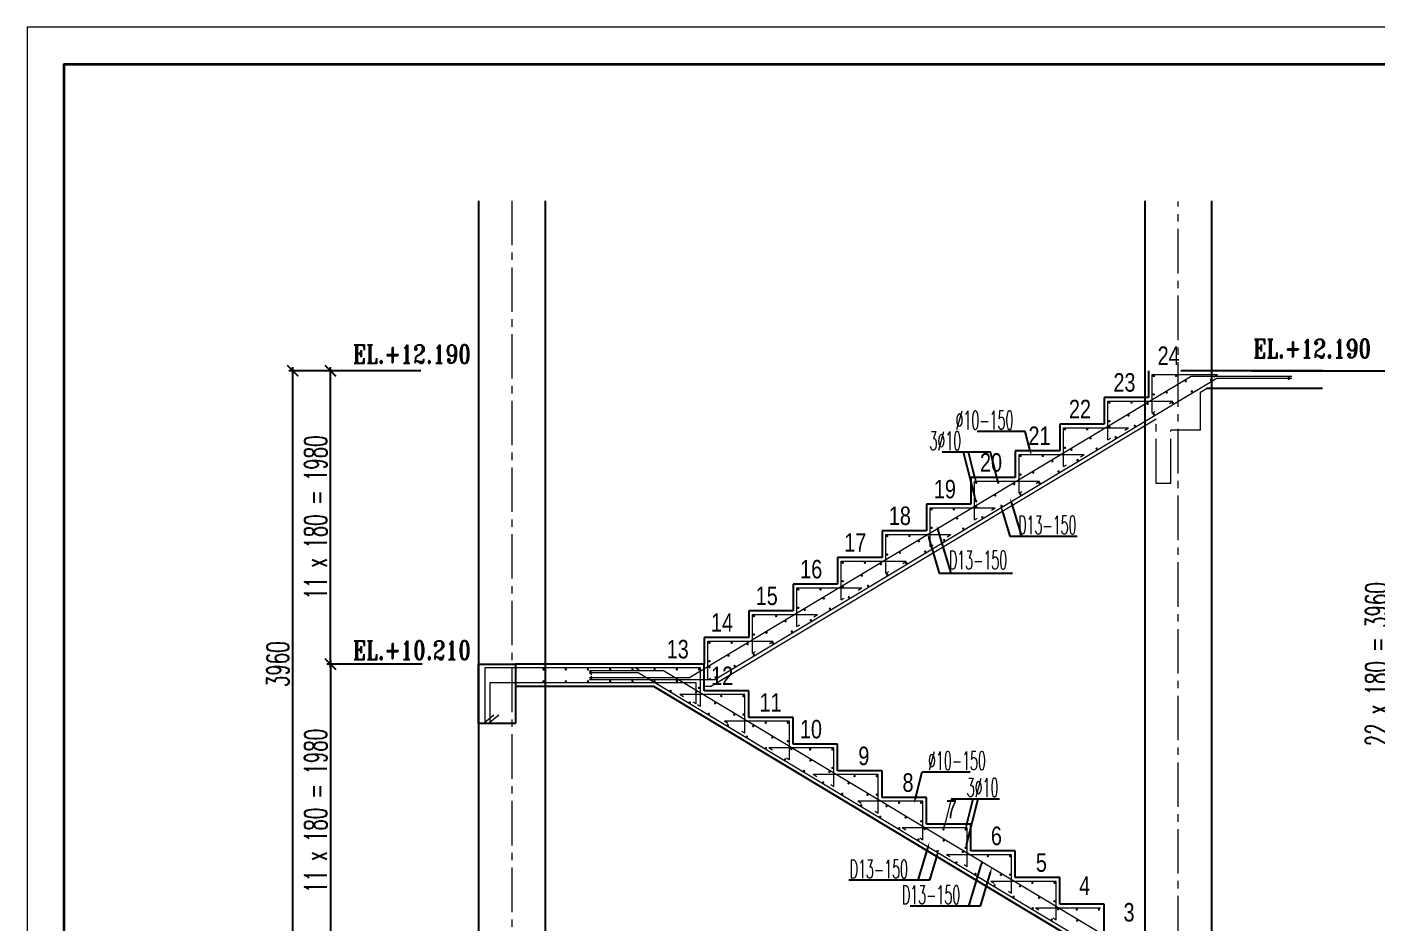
# Model space of a CAD drawing. Header units: inches. Extents: x 266054 to 836293, y -258454 to -102650.
# Drawn here: x 534752 to 552980, y -228559 to -216454 of the extents above; entities that cross this region are included whole.
import ezdxf
from ezdxf.enums import TextEntityAlignment as Align

# ---------------------------------------------------------------- set-up
doc = ezdxf.new("R2010")
doc.units = ezdxf.units.IN
doc.header["$LTSCALE"] = 800
doc.header["$MEASUREMENT"] = 0
doc.linetypes.add('ACAD_ISO03W100', pattern=[30, 12, -18])
doc.linetypes.add('CENTER2', pattern=[1.125, 0.75, -0.125, 0.125, -0.125])
for name, color, linetype, lineweight in [('A_lantai', 10, 'Continuous', 5), ('arsir', 8, 'Continuous', 0), ('AS', 8, 'CENTER2', 5), ('DM', 8, 'Continuous', 5), ('GRS KOP', 1, 'Continuous', 35), ('hacht', 8, 'Continuous', 5), ('kop', 7, 'Continuous', 20), ('teks', 4, 'Continuous', 9)]:
    doc.layers.add(name, color=color, linetype=linetype, lineweight=lineweight)
for name, color, linetype in [('HAT', 8, 'Continuous'), ('LOGO', 7, 'Continuous'), ('LT', 5, 'Continuous'), ('tangga', 55, 'Continuous'), ('TEXT', 4, 'Continuous')]:
    doc.layers.add(name, color=color, linetype=linetype)
doc.styles.add('BARU', font='arial.ttf')
doc.styles.add('century', font='GOTHIC.TTF')
doc.styles.add('DICK STYLE 100', font='romans.shx', dxfattribs={"width": 0.6, "height": 300})
doc.styles.add('ROMANS', font='romans.shx', dxfattribs={"width": 0.8, "height": 0.25})
doc.styles.get("Standard").update_dxf_attribs({"font": 'romans.shx'})
doc.dimstyles.new('50', dxfattribs={"dimtxt": 200, "dimasz": 150, "dimexe": 50, "dimexo": 50, "dimgap": 50, "dimtad": 1, "dimdec": 0, "dimlfac": 0.5, "dimrnd": 1, "dimtxsty": 'DICK STYLE 100', "dimblk": 'ARCHTICK', "dimcen": 100, "dimdle": 50, "dimclrd": 18, "dimclre": 18, "dimclrt": 7, "dimadec": 0, "dimazin": 2, "dimtfac": 1, "dimtdec": 0, "dimtix": 1, "dimtmove": 0, "dimatfit": 3, "dimfxl": 0, "dimarcsym": 0})

# ---------------------------------------------------------------- blocks, each defined once
blk = doc.blocks.new('_ArchTick')
at = {"layer": 'LOGO', "color": 0, "const_width": 0.15}
blk.add_lwpolyline([(-0.5, -0.5), (0.5, 0.5)], dxfattribs=at)
blk = doc.blocks.new('*D521')
at = {"layer": 'arsir', "color": 18, "lineweight": -2}
for p, q in [((540071, -221094), (538800, -221094)), ((538850, -225104), (538850, -221044)), ((540086, -225054), (538800, -225054))]:
    blk.add_line(p, q, dxfattribs=at)
at = {"layer": 'Defpoints', "color": 0}
for p in [(538850, -221094), (540121, -221094), (540136, -225054)]:
    blk.add_point(p, dxfattribs=at)
at = {"layer": 'arsir', "color": 18, "lineweight": -2, "xscale": 150, "yscale": 150, "zscale": 150}
for p, rotation in [((538850, -221094), 90), ((538850, -225054), 270)]:
    blk.add_blockref('_ArchTick', p, dxfattribs=dict(at, rotation=rotation))
at = {"layer": 'arsir', "color": 7, "insert": (538650, -223074), "char_height": 300, "attachment_point": 5, "rotation": 90, "style": 'DICK STYLE 100'}
blk.add_mtext('11 x 180 = 1980', dxfattribs=at)
blk = doc.blocks.new('*D522')
at = {"layer": 'arsir', "color": 18, "lineweight": -2}
for p, q in [((539148, -221094), (538289, -221094)), ((538339, -229064), (538339, -221044)), ((539148, -229014), (538289, -229014))]:
    blk.add_line(p, q, dxfattribs=at)
at = {"layer": 'Defpoints', "color": 0}
for p in [(538339, -221094), (539198, -221094), (539198, -229014)]:
    blk.add_point(p, dxfattribs=at)
at = {"layer": 'arsir', "color": 18, "lineweight": -2, "xscale": 150, "yscale": 150, "zscale": 150}
for p, rotation in [((538339, -221094), 90), ((538339, -229014), 270)]:
    blk.add_blockref('_ArchTick', p, dxfattribs=dict(at, rotation=rotation))
at = {"layer": 'arsir', "color": 7, "insert": (538139, -225054), "char_height": 300, "attachment_point": 5, "rotation": 90, "style": 'DICK STYLE 100'}
blk.add_mtext('3960', dxfattribs=at)
blk = doc.blocks.new('*D523')
at = {"layer": 'arsir', "color": 18, "lineweight": -2}
for p, q in [((540086, -225054), (538800, -225054)), ((538850, -225004), (538850, -229064)), ((540071, -229014), (538800, -229014))]:
    blk.add_line(p, q, dxfattribs=at)
at = {"layer": 'Defpoints', "color": 0}
for p in [(540136, -225054), (538850, -229014), (540121, -229014)]:
    blk.add_point(p, dxfattribs=at)
at = {"layer": 'arsir', "color": 18, "lineweight": -2, "xscale": 150, "yscale": 150, "zscale": 150}
for p, rotation in [((538850, -225054), 90), ((538850, -229014), 270)]:
    blk.add_blockref('_ArchTick', p, dxfattribs=dict(at, rotation=rotation))
at = {"layer": 'arsir', "color": 7, "insert": (538650, -227034), "char_height": 300, "attachment_point": 5, "rotation": 90, "style": 'DICK STYLE 100'}
blk.add_mtext('11 x 180 = 1980', dxfattribs=at)
blk = doc.blocks.new('*D524')
at = {"layer": 'arsir', "color": 18, "lineweight": -2}
for p, q in [((551287, -221094), (553225, -221094)), ((553175, -229064), (553175, -221044)), ((551113, -229014), (553225, -229014))]:
    blk.add_line(p, q, dxfattribs=at)
at = {"layer": 'Defpoints', "color": 0}
for p in [(551237, -221094), (553175, -221094), (551063, -229014)]:
    blk.add_point(p, dxfattribs=at)
at = {"layer": 'arsir', "color": 18, "lineweight": -2, "xscale": 150, "yscale": 150, "zscale": 150}
for p, rotation in [((553175, -221094), 90), ((553175, -229014), 270)]:
    blk.add_blockref('_ArchTick', p, dxfattribs=dict(at, rotation=rotation))
at = {"layer": 'arsir', "color": 7, "insert": (552975, -225054), "char_height": 300, "attachment_point": 5, "rotation": 90, "style": 'DICK STYLE 100'}
blk.add_mtext('22 x 180 = 3960', dxfattribs=at)
blk = doc.blocks.new('kop')
at = {"layer": 'GRS KOP'}
blk.add_lwpolyline([(1, 54), (83, 54), (83, 1), (1, 1)], close=True, dxfattribs=at)
at = {"layer": 'kop', "color": 7}
for p, q in [((0, 55), (0, 0)), ((0, 0), (84, 0))]:
    blk.add_line(p, q, dxfattribs=at)
at = {"layer": 'kop', "style": 'BARU', "flags": 4}
for p, height in [((73.8, 5.4), 0.35), ((80.303, 5.382), 0.25), ((73.8, 4.9), 0.35), ((80.303, 4.882), 0.25), ((73.8, 4.4), 0.35), ((80.303, 4.382), 0.25)]:
    blk.add_attdef('-', p, '', height=height, dxfattribs=at)
at = {"layer": 'kop', "flags": 4}
for tag, p in [('AR-00', (78.057, 2.648)), ('00', (81.238, 2.647))]:
    blk.add_attdef(tag, text='', height=0.35, dxfattribs=at).set_placement(p, align=Align.MIDDLE)

msp = doc.modelspace()

# ---------------------------------------------------------------- linework, layer by layer
at = {"layer": 'A_lantai'}
for p, q in [((543686.3, -225238.4), (550472.7, -221166.5)), ((544030.8, -225264.9), (550817.2, -221193.1)), ((549946.5, -221666.2), (549946.5, -221143.9)), ((549946.5, -221143.9), (550824.8, -221143.9)), ((550472.7, -221166.5), (551825.8, -221166.5)), ((550776.7, -221173.1), (550824.8, -221143.9)), ((550817.2, -221193.1), (551825.8, -221193.1)), ((551825.8, -221166.5), (551774.4, -221190.7)), ((551825.8, -221193.1), (551774.4, -221217.2)), ((549346.5, -222026.2), (549346.5, -221503.9)), ((549346.5, -221503.9), (550224.8, -221503.9)), ((549946.5, -221666.2), (549987.1, -221641.4)), ((550176.7, -221533.1), (550224.8, -221503.9)), ((548746.5, -222386.2), (548746.5, -221863.9)), ((548746.5, -221863.9), (549624.8, -221863.9)), ((549346.5, -222026.2), (549387.1, -222001.4)), ((549576.7, -221893.1), (549624.8, -221863.9)), ((548146.5, -222746.2), (548146.5, -222223.9)), ((548146.5, -222223.9), (549024.8, -222223.9)), ((548746.5, -222386.2), (548787.1, -222361.4)), ((548976.7, -222253.1), (549024.8, -222223.9)), ((547546.5, -223106.2), (547546.5, -222583.9)), ((547546.5, -222583.9), (548424.8, -222583.9)), ((548146.5, -222746.2), (548187.1, -222721.4)), ((548376.7, -222613.1), (548424.8, -222583.9)), ((546946.5, -223466.2), (546946.5, -222943.9)), ((546946.5, -222943.9), (547824.8, -222943.9)), ((547546.5, -223106.2), (547587.1, -223081.4)), ((547776.7, -222973.1), (547824.8, -222943.9)), ((546346.5, -223826.2), (546346.5, -223303.9)), ((546346.5, -223303.9), (547224.8, -223303.9)), ((546946.5, -223466.2), (546987.1, -223441.4)), ((547176.7, -223333.1), (547224.8, -223303.9)), ((545746.5, -224186.2), (545746.5, -223663.9)), ((545746.5, -223663.9), (546624.8, -223663.9)), ((546576.7, -223693.1), (546624.8, -223663.9)), ((546346.5, -223826.2), (546387.1, -223801.4)), ((545146.5, -224546.2), (545146.5, -224023.9)), ((545146.5, -224023.9), (546024.8, -224023.9)), ((545976.7, -224053.1), (546024.8, -224023.9)), ((545746.5, -224186.2), (545787.1, -224161.4)), ((544546.5, -224906.2), (544546.5, -224383.9)), ((544546.5, -224383.9), (545424.8, -224383.9)), ((545376.7, -224413.1), (545424.8, -224383.9)), ((545146.5, -224546.2), (545187.1, -224521.4)), ((543946.5, -225266.2), (543946.5, -224743.9)), ((543946.5, -224743.9), (544824.8, -224743.9)), ((544776.7, -224773.1), (544824.8, -224743.9)), ((544546.5, -224906.2), (544587.1, -224881.4)), ((543846.5, -225103.9), (540931.9, -225103.9)), ((540931.9, -225103.9), (540931.9, -225834.4)), ((543846.5, -225103.9), (542968.2, -225103.9)), ((543016.3, -225133.1), (542968.2, -225103.9)), ((543846.5, -225626.2), (543846.5, -225103.9)), ((543846.5, -225626.2), (543846.5, -225103.9)), ((543787.3, -225303.9), (540999.1, -225303.9)), ((540999.1, -225303.9), (540999.1, -225834.4)), ((543347.7, -225143), (542348.5, -225143)), ((542348.5, -225143), (542380.7, -225164.4)), ((543003.2, -225169.5), (542348.5, -225169.5)), ((542348.5, -225169.5), (542380.7, -225190.9)), ((542348.5, -225238.4), (542380.7, -225216.9)), ((543686.3, -225238.4), (542348.5, -225238.4)), ((542348.5, -225264.9), (542380.7, -225243.5)), ((544030.8, -225264.9), (542348.5, -225264.9)), ((549713, -229195.4), (543003.2, -225169.5)), ((550057.5, -229168.8), (543347.7, -225143)), ((543787.3, -225589.7), (543787.3, -225303.9)), ((543946.5, -225266.2), (543987.1, -225241.4)), ((544446.5, -225463.9), (543568.2, -225463.9)), ((543616.3, -225493.1), (543568.2, -225463.9)), ((544446.5, -225986.2), (544446.5, -225463.9)), ((543787.3, -225589.7), (543746.8, -225564.9)), ((543846.5, -225626.2), (543805.9, -225601.4)), ((543846.5, -225626.2), (543805.9, -225601.4)), ((540931.9, -225834.4), (541053.7, -225738.1)), ((540999.1, -225834.4), (541120.8, -225738.1)), ((545046.5, -225823.9), (544168.2, -225823.9)), ((544216.3, -225853.1), (544168.2, -225823.9)), ((545046.5, -226346.2), (545046.5, -225823.9)), ((544446.5, -225986.2), (544405.9, -225961.4)), ((545646.5, -226183.9), (544768.2, -226183.9)), ((544816.3, -226213.1), (544768.2, -226183.9)), ((545646.5, -226706.2), (545646.5, -226183.9)), ((545046.5, -226346.2), (545005.9, -226321.4)), ((546246.5, -226543.9), (545368.2, -226543.9)), ((545416.3, -226573.1), (545368.2, -226543.9)), ((546246.5, -227066.2), (546246.5, -226543.9)), ((545646.5, -226706.2), (545605.9, -226681.4)), ((546846.5, -226903.9), (545968.2, -226903.9)), ((546016.3, -226933.1), (545968.2, -226903.9)), ((546846.5, -227426.2), (546846.5, -226903.9)), ((546246.5, -227066.2), (546205.9, -227041.4)), ((547446.5, -227263.9), (546568.2, -227263.9)), ((546616.3, -227293.1), (546568.2, -227263.9)), ((547446.5, -227786.2), (547446.5, -227263.9)), ((546846.5, -227426.2), (546805.9, -227401.4)), ((548046.5, -227623.9), (547168.2, -227623.9)), ((547216.3, -227653.1), (547168.2, -227623.9)), ((548046.5, -228146.2), (548046.5, -227623.9)), ((547446.5, -227786.2), (547405.9, -227761.4)), ((548646.5, -227983.9), (547768.2, -227983.9)), ((547816.3, -228013.1), (547768.2, -227983.9)), ((548646.5, -228506.2), (548646.5, -227983.9)), ((548046.5, -228146.2), (548005.9, -228121.4)), ((549246.5, -228343.9), (548368.2, -228343.9)), ((548416.3, -228373.1), (548368.2, -228343.9)), ((548646.5, -228506.2), (548605.9, -228481.4))]:
    msp.add_line(p, q, dxfattribs=at)
at = {"layer": 'AS'}
for p, q in [((541296.5, -218798.5), (541296.5, -248625.3)), ((550296.5, -248578.6), (550296.5, -218811.3)), ((550596.5, -221893.9), (550596.5, -221383.8)), ((549996.5, -222613.9), (549996.5, -221743.8)), ((550196.5, -222613.9), (550196.5, -221893.9)), ((550596.5, -221893.9), (550196.5, -221893.9))]:
    msp.add_line(p, q, dxfattribs=at)
at = {"layer": 'DM', "const_width": 16}
for points in [[(549958.7, -221163.4, 1), (549974.7, -221163.4, 1)], [(550258.7, -221163.4, 1), (550274.7, -221163.4, 1)], [(550405.3, -221233.3, -1), (550389.3, -221233.3, -1)], [(550746, -221217.9, -1), (550730, -221217.9, -1)], [(549958.7, -221413.4, 1), (549974.7, -221413.4, 1)], [(550148.1, -221387.6, -1), (550132.1, -221387.6, -1)], [(550488.8, -221372.3, -1), (550472.8, -221372.3, -1)], [(549358.7, -221523.4, 1), (549374.7, -221523.4, 1)], [(549658.7, -221523.4, 1), (549674.7, -221523.4, 1)], [(549890.8, -221541.9, -1), (549874.8, -221541.9, -1)], [(550231.5, -221526.6, -1), (550215.5, -221526.6, -1)], [(549358.7, -221773.4, 1), (549374.7, -221773.4, 1)], [(549376.4, -221850.6, -1), (549360.4, -221850.6, -1)], [(549633.6, -221696.3, -1), (549617.6, -221696.3, -1)], [(549717, -221835.3, -1), (549701, -221835.3, -1)], [(549974.3, -221681, -1), (549958.3, -221681, -1)], [(548758.7, -221883.4, 1), (548774.7, -221883.4, 1)], [(549058.7, -221883.4, 1), (549074.7, -221883.4, 1)], [(549119.1, -222005, -1), (549103.1, -222005, -1)], [(549459.8, -221989.7, -1), (549443.8, -221989.7, -1)], [(548758.7, -222133.4, 1), (548774.7, -222133.4, 1)], [(548861.9, -222159.3, -1), (548845.9, -222159.3, -1)], [(549202.5, -222144, -1), (549186.5, -222144, -1)], [(548158.7, -222243.4, 1), (548174.7, -222243.4, 1)], [(548458.7, -222243.4, 1), (548474.7, -222243.4, 1)], [(548604.6, -222313.7, -1), (548588.6, -222313.7, -1)], [(548945.3, -222298.4, -1), (548929.3, -222298.4, -1)], [(548158.7, -222493.4, 1), (548174.7, -222493.4, 1)], [(548347.4, -222468, -1), (548331.4, -222468, -1)], [(548688, -222452.7, -1), (548672, -222452.7, -1)], [(547558.7, -222603.4, 1), (547574.7, -222603.4, 1)], [(547858.7, -222603.4, 1), (547874.7, -222603.4, 1)], [(548090.1, -222622.4, -1), (548074.1, -222622.4, -1)], [(548173.5, -222761.4, -1), (548157.5, -222761.4, -1)], [(548430.8, -222607.1, -1), (548414.8, -222607.1, -1)], [(547558.7, -222853.4, 1), (547574.7, -222853.4, 1)], [(547575.6, -222931.1, -1), (547559.6, -222931.1, -1)], [(547832.9, -222776.7, -1), (547816.9, -222776.7, -1)], [(547916.3, -222915.8, -1), (547900.3, -222915.8, -1)], [(546958.7, -222963.4, 1), (546974.7, -222963.4, 1)], [(547258.7, -222963.4, 1), (547274.7, -222963.4, 1)], [(547318.4, -223085.4, -1), (547302.4, -223085.4, -1)], [(547659, -223070.1, -1), (547643, -223070.1, -1)], [(546958.7, -223213.4, 1), (546974.7, -223213.4, 1)], [(547061.1, -223239.8, -1), (547045.1, -223239.8, -1)], [(547401.8, -223224.5, -1), (547385.8, -223224.5, -1)], [(546358.7, -223323.4, 1), (546374.7, -223323.4, 1)], [(546658.7, -223323.4, 1), (546674.7, -223323.4, 1)], [(546803.9, -223394.1, -1), (546787.9, -223394.1, -1)], [(547144.5, -223378.8, -1), (547128.5, -223378.8, -1)], [(546358.7, -223573.4, 1), (546374.7, -223573.4, 1)], [(546546.6, -223548.5, -1), (546530.6, -223548.5, -1)], [(546887.3, -223533.2, -1), (546871.3, -223533.2, -1)], [(545758.7, -223683.4, 1), (545774.7, -223683.4, 1)], [(546032.1, -223857.2, -1), (546016.1, -223857.2, -1)], [(546058.7, -223683.4, 1), (546074.7, -223683.4, 1)], [(546289.4, -223702.8, -1), (546273.4, -223702.8, -1)], [(546372.8, -223841.9, -1), (546356.8, -223841.9, -1)], [(546630, -223687.5, -1), (546614, -223687.5, -1)], [(545158.7, -224043.4, 1), (545174.7, -224043.4, 1)], [(545458.7, -224043.4, 1), (545474.7, -224043.4, 1)], [(545758.7, -223933.4, 1), (545774.7, -223933.4, 1)], [(545774.9, -224011.5, -1), (545758.9, -224011.5, -1)], [(546115.5, -223996.2, -1), (546099.5, -223996.2, -1)], [(545517.6, -224165.9, -1), (545501.6, -224165.9, -1)], [(545858.3, -224150.6, -1), (545842.3, -224150.6, -1)], [(544558.7, -224403.4, 1), (544574.7, -224403.4, 1)], [(544858.7, -224403.4, 1), (544874.7, -224403.4, 1)], [(545158.7, -224293.4, 1), (545174.7, -224293.4, 1)], [(545260.4, -224320.2, -1), (545244.4, -224320.2, -1)], [(545601.1, -224304.9, -1), (545585.1, -224304.9, -1)], [(545003.1, -224474.6, -1), (544987.1, -224474.6, -1)], [(545343.8, -224459.3, -1), (545327.8, -224459.3, -1)], [(543958.7, -224763.4, 1), (543974.7, -224763.4, 1)], [(544258.7, -224763.4, 1), (544274.7, -224763.4, 1)], [(544558.7, -224653.4, 1), (544574.7, -224653.4, 1)], [(544745.9, -224628.9, -1), (544729.9, -224628.9, -1)], [(544829.3, -224768, -1), (544813.3, -224768, -1)], [(545086.6, -224613.6, -1), (545070.6, -224613.6, -1)], [(544231.4, -224937.6, -1), (544215.4, -224937.6, -1)], [(544488.6, -224783.3, -1), (544472.6, -224783.3, -1)], [(544572.1, -224922.3, -1), (544556.1, -224922.3, -1)], [(541734.3, -225123.4, -1), (541718.3, -225123.4, -1)], [(542034.3, -225123.4, -1), (542018.3, -225123.4, -1)], [(542334.3, -225123.4, -1), (542318.3, -225123.4, -1)], [(542634.3, -225123.4, -1), (542618.3, -225123.4, -1)], [(542934.3, -225123.4, -1), (542918.3, -225123.4, -1)], [(543234.3, -225123.4, -1), (543218.3, -225123.4, -1)], [(543534.3, -225123.4, -1), (543518.3, -225123.4, -1)], [(543534.3, -225123.4, -1), (543518.3, -225123.4, -1)], [(543834.3, -225123.4, -1), (543818.3, -225123.4, -1)], [(543834.3, -225123.4, -1), (543818.3, -225123.4, -1)], [(543974.1, -225092, -1), (543958.1, -225092, -1)], [(543974.1, -225092, -1), (543958.1, -225092, -1)], [(543958.7, -225013.4, 1), (543974.7, -225013.4, 1)], [(544314.8, -225076.7, -1), (544298.8, -225076.7, -1)], [(541734.3, -225284.5, 1), (541718.3, -225284.5, 1)], [(542034.3, -225284.5, 1), (542018.3, -225284.5, 1)], [(542334.3, -225284.5, 1), (542318.3, -225284.5, 1)], [(542634.3, -225284.5, 1), (542618.3, -225284.5, 1)], [(542934.3, -225284.5, 1), (542918.3, -225284.5, 1)], [(543234.3, -225284.5, 1), (543218.3, -225284.5, 1)], [(543534.3, -225284.5, 1), (543518.3, -225284.5, 1)], [(543536.8, -225271.9, -1), (543520.8, -225271.9, -1)], [(544057.6, -225231, -1), (544041.6, -225231, -1)], [(544057.6, -225231, -1), (544041.6, -225231, -1)], [(543451.5, -225414.1, -1), (543435.5, -225414.1, -1)], [(543794.1, -225426.2, -1), (543778.1, -225426.2, -1)], [(543834.3, -225373.4, -1), (543818.3, -225373.4, -1)], [(544134.3, -225483.3, -1), (544118.3, -225483.3, -1)], [(544434.3, -225483.3, -1), (544418.3, -225483.3, -1)], [(543708.7, -225568.5, -1), (543692.7, -225568.5, -1)], [(544051.3, -225580.5, -1), (544035.3, -225580.5, -1)], [(543966, -225722.8, -1), (543950, -225722.8, -1)], [(544308.6, -225734.9, -1), (544292.6, -225734.9, -1)], [(544434.3, -225733.3, -1), (544418.3, -225733.3, -1)], [(544734.3, -225843.3, -1), (544718.3, -225843.3, -1)], [(545034.3, -225843.3, -1), (545018.3, -225843.3, -1)], [(544223.2, -225877.2, -1), (544207.2, -225877.2, -1)], [(544480.5, -226031.5, -1), (544464.5, -226031.5, -1)], [(544565.8, -225889.2, -1), (544549.8, -225889.2, -1)], [(544823.1, -226043.6, -1), (544807.1, -226043.6, -1)], [(544737.7, -226185.9, -1), (544721.7, -226185.9, -1)], [(545034.3, -226093.3, -1), (545018.3, -226093.3, -1)], [(545080.3, -226197.9, -1), (545064.3, -226197.9, -1)], [(545334.3, -226203.3, -1), (545318.3, -226203.3, -1)], [(545634.3, -226203.3, -1), (545618.3, -226203.3, -1)], [(544995, -226340.2, -1), (544979, -226340.2, -1)], [(545337.6, -226352.3, -1), (545321.6, -226352.3, -1)], [(545252.2, -226494.5, -1), (545236.2, -226494.5, -1)], [(545594.8, -226506.6, -1), (545578.8, -226506.6, -1)], [(545634.3, -226453.3, -1), (545618.3, -226453.3, -1)], [(545934.3, -226563.3, -1), (545918.3, -226563.3, -1)], [(546234.3, -226563.3, -1), (546218.3, -226563.3, -1)], [(545509.5, -226648.9, -1), (545493.5, -226648.9, -1)], [(545852.1, -226661, -1), (545836.1, -226661, -1)], [(545766.7, -226803.2, -1), (545750.7, -226803.2, -1)], [(546024, -226957.6, -1), (546008, -226957.6, -1)], [(546109.3, -226815.3, -1), (546093.3, -226815.3, -1)], [(546234.3, -226813.3, -1), (546218.3, -226813.3, -1)], [(546534.3, -226923.3, -1), (546518.3, -226923.3, -1)], [(546834.3, -226923.3, -1), (546818.3, -226923.3, -1)], [(546281.2, -227111.9, -1), (546265.2, -227111.9, -1)], [(546366.6, -226969.7, -1), (546350.6, -226969.7, -1)], [(546623.8, -227124, -1), (546607.8, -227124, -1)], [(546538.5, -227266.3, -1), (546522.5, -227266.3, -1)], [(546834.3, -227173.3, -1), (546818.3, -227173.3, -1)], [(546881.1, -227278.4, -1), (546865.1, -227278.4, -1)], [(547134.3, -227283.3, -1), (547118.3, -227283.3, -1)], [(547434.3, -227283.3, -1), (547418.3, -227283.3, -1)], [(546795.7, -227420.6, -1), (546779.7, -227420.6, -1)], [(547138.3, -227432.7, -1), (547122.3, -227432.7, -1)], [(547053, -227575, -1), (547037, -227575, -1)], [(547395.6, -227587.1, -1), (547379.6, -227587.1, -1)], [(547434.3, -227533.3, -1), (547418.3, -227533.3, -1)], [(547734.3, -227643.3, -1), (547718.3, -227643.3, -1)], [(548034.3, -227643.3, -1), (548018.3, -227643.3, -1)], [(547310.2, -227729.3, -1), (547294.2, -227729.3, -1)], [(547652.8, -227741.4, -1), (547636.8, -227741.4, -1)], [(547567.5, -227883.7, -1), (547551.5, -227883.7, -1)], [(547824.7, -228038, -1), (547808.7, -228038, -1)], [(547910.1, -227895.8, -1), (547894.1, -227895.8, -1)], [(548034.3, -227893.3, -1), (548018.3, -227893.3, -1)], [(548167.3, -228050.1, -1), (548151.3, -228050.1, -1)], [(548334.3, -228003.3, -1), (548318.3, -228003.3, -1)], [(548634.3, -228003.3, -1), (548618.3, -228003.3, -1)], [(548082, -228192.4, -1), (548066, -228192.4, -1)], [(548424.6, -228204.5, -1), (548408.6, -228204.5, -1)], [(548339.2, -228346.7, -1), (548323.2, -228346.7, -1)], [(548634.3, -228253.3, -1), (548618.3, -228253.3, -1)], [(548681.8, -228358.8, -1), (548665.8, -228358.8, -1)], [(548934.3, -228363.3, -1), (548918.3, -228363.3, -1)], [(549234.3, -228363.3, -1), (549218.3, -228363.3, -1)], [(548596.4, -228501.1, -1), (548580.4, -228501.1, -1)], [(548939.1, -228513.2, -1), (548923.1, -228513.2, -1)]]:
    msp.add_lwpolyline(points, format="xyb", close=True, dxfattribs=at)
at = {"layer": 'hacht', "ltscale": 5}
for p, q in [((550596.5, -221383.8), (550679.6, -221333.9)), ((543979.6, -225353.9), (549996.5, -221743.8)), ((550196.5, -222613.9), (549996.5, -222613.9)), ((543979.6, -225353.9), (543896.5, -225353.9))]:
    msp.add_line(p, q, dxfattribs=at)
at = {"layer": 'hacht', "linetype": 'ByBlock', "ltscale": 5}
msp.add_line((547231.4, -226869.9), (547140, -227232.9), dxfattribs=at)
at = {"layer": 'HAT'}
for p, q in [((548231.2, -221911.3), (547581.5, -221911.3)), ((548297, -222172.6), (548231.2, -221911.3)), ((547761.6, -222189.9), (547108.9, -222189.9)), ((547555.3, -222810.4), (547399.1, -222189.9)), ((547555.3, -222552.4), (547464.1, -222189.9)), ((547860.8, -222583.9), (547761.6, -222189.9)), ((548046.2, -222881.6), (548179.5, -223326.9)), ((547919.2, -222978.5), (548023.4, -223326.9)), ((547056.9, -223257), (547226.3, -223823.1)), ((546929.9, -223353.9), (547070.2, -223823.1)), ((548023.4, -223326.9), (548929.8, -223326.9)), ((547070.2, -223823.1), (548058.8, -223823.1)), ((546747.9, -226862.3), (546837.6, -226506.7)), ((546837.6, -226506.7), (547487.3, -226506.7)), ((547231.4, -226869.9), (547884, -226869.9)), ((547437.6, -227232.4), (547528.9, -226869.9)), ((547437.6, -227490.4), (547593.8, -226869.9)), ((546915.3, -227524.3), (546782.1, -227969.7)), ((547042.4, -227621.2), (546938.1, -227969.7)), ((547631.8, -227765.5), (547466.6, -228318)), ((546938.1, -227969.7), (545847.5, -227969.7)), ((547758.9, -227862.4), (547622.6, -228318)), ((547622.6, -228318), (546678.8, -228318))]:
    msp.add_line(p, q, dxfattribs=at)
for points in [[(548309.1, -222169.5), (548315.3, -222245.3), (548284.9, -222175.6)], [(547567.5, -222549.3), (547573.6, -222625.1), (547543.2, -222555.4)], [(547867.5, -222549.3), (547873.6, -222625.1), (547843.2, -222555.4)], [(547567.5, -222807.3), (547573.6, -222883.1), (547543.2, -222813.4)], [(547907.2, -222982.1), (547897.7, -222906.6), (547931.1, -222974.9)], [(548034.2, -222885.2), (548024.7, -222809.7), (548058.2, -222878)], [(546917.9, -223357.5), (546908.4, -223282.1), (546941.8, -223350.3)], [(547044.9, -223260.6), (547035.4, -223185.2), (547068.9, -223253.5)], [(546735.8, -226859.3), (546729.6, -226935.1), (546760, -226865.4)], [(547125.5, -227229.3), (547119.3, -227305.1), (547149.7, -227235.4)], [(547425.5, -227229.3), (547419.3, -227305.1), (547449.7, -227235.4)], [(546927.3, -227527.9), (546936.8, -227452.5), (546903.3, -227520.7)], [(547425.5, -227487.3), (547419.3, -227563.1), (547449.7, -227493.4)], [(547054.3, -227624.8), (547063.9, -227549.3), (547030.4, -227617.6)], [(547643.8, -227769.1), (547653.3, -227693.6), (547619.9, -227761.9)], [(547770.9, -227866), (547780.4, -227790.5), (547746.9, -227858.8)]]:
    msp.add_solid(points, dxfattribs=at)
at = {"layer": 'LT'}
for p, q in [((540846.5, -218798.5), (540846.5, -245573.9)), ((541746.5, -218798.5), (541746.5, -245573.9)), ((549846.5, -218798.5), (549846.5, -245573.9)), ((550746.5, -218798.5), (550746.5, -245573.9))]:
    msp.add_line(p, q, dxfattribs=at)
at = {"layer": 'tangga', "color": 253, "linetype": 'ACAD_ISO03W100', "ltscale": 0.2}
for p, q in [((552250.4, -221093.9), (549896.5, -221093.9)), ((549896.5, -221093.9), (549896.5, -221453.9)), ((549896.5, -221453.9), (549296.5, -221453.9)), ((549296.5, -221453.9), (549296.5, -221813.9)), ((549296.5, -221813.9), (548696.5, -221813.9)), ((548696.5, -221813.9), (548696.5, -222173.9)), ((548696.5, -222173.9), (548096.5, -222173.9)), ((548096.5, -222173.9), (548096.5, -222533.9)), ((548096.5, -222533.9), (547496.5, -222533.9)), ((547496.5, -222533.9), (547496.5, -222893.9)), ((547496.5, -222893.9), (546896.5, -222893.9)), ((546896.5, -222893.9), (546896.5, -223253.9)), ((546896.5, -223253.9), (546296.5, -223253.9)), ((546296.5, -223253.9), (546296.5, -223613.9)), ((546296.5, -223613.9), (545696.5, -223613.9)), ((545696.5, -223613.9), (545696.5, -223973.9)), ((545696.5, -223973.9), (545096.5, -223973.9)), ((545096.5, -223973.9), (545096.5, -224333.9)), ((545096.5, -224333.9), (544496.5, -224333.9)), ((544496.5, -224333.9), (544496.5, -224693.9)), ((544496.5, -224693.9), (543896.5, -224693.9)), ((543896.5, -224693.9), (543896.5, -225053.9))]:
    msp.add_line(p, q, dxfattribs=at)
at = {"layer": 'tangga', "color": 253, "linetype": 'Continuous', "ltscale": 0.2}
msp.add_line((552244.4, -221333.9), (550679.6, -221333.9), dxfattribs=at)
at = {"layer": 'tangga', "ltscale": 0.005}
for p, q in [((543896.5, -225053.9), (541346.5, -225053.9)), ((543896.5, -225413.9), (543896.5, -225053.9)), ((543213.4, -225353.9), (541346.5, -225353.9)), ((549896.5, -229363.8), (543213.4, -225353.9)), ((544496.5, -225413.9), (543896.5, -225413.9)), ((544496.5, -225773.9), (544496.5, -225413.9)), ((545096.5, -225773.9), (544496.5, -225773.9)), ((545096.5, -226133.9), (545096.5, -225773.9)), ((545696.5, -226133.9), (545096.5, -226133.9)), ((545696.5, -226493.9), (545696.5, -226133.9)), ((546296.5, -226493.9), (545696.5, -226493.9)), ((546296.5, -226853.9), (546296.5, -226493.9)), ((546896.5, -226853.9), (546296.5, -226853.9)), ((546896.5, -227213.9), (546896.5, -226853.9)), ((547496.5, -227213.9), (546896.5, -227213.9)), ((547496.5, -227573.9), (547496.5, -227213.9)), ((548096.5, -227573.9), (547496.5, -227573.9)), ((548096.5, -227933.9), (548096.5, -227573.9)), ((548696.5, -227933.9), (548096.5, -227933.9)), ((548696.5, -228293.9), (548696.5, -227933.9)), ((549296.5, -228293.9), (548696.5, -228293.9)), ((549296.5, -228653.9), (549296.5, -228293.9))]:
    msp.add_line(p, q, dxfattribs=at)
msp.add_lwpolyline([(541346.5, -225853.9), (540846.5, -225853.9), (540846.5, -225053.9), (541346.5, -225053.9)], close=True, dxfattribs=at)

# ---------------------------------------------------------------- block references
at = {"layer": 'kop', "xscale": 500, "yscale": 500, "zscale": 500, "rotation": 270}
msp.add_blockref('kop', (534751.7, -216454.4), dxfattribs=at)

# ---------------------------------------------------------------- texts
at = {"layer": 'teks', "style": 'century', "width": 0.8}
for s, p in [('24', (550018.2, -221015.4)), ('23', (549421.4, -221375.4)), ('22', (548820.9, -221735.4)), ('21', (548274.2, -222095.4)), ('20', (547619.7, -222455.4)), ('19', (546997, -222815.4)), ('18', (546388.9, -223175.4)), ('17', (545786.9, -223535.4)), ('16', (545191.7, -223895.4)), ('15', (544591.7, -224255.4)), ('14', (543986.9, -224615.4)), ('13', (543389.6, -224975.4)), ('12', (543989.6, -225335.4)), ('11', (544642.9, -225695.4)), ('10', (545188.4, -226055.4)), ('9', (545977.3, -226415.4)), ('8', (546573.4, -226775.4)), ('7', (547160.8, -227135.4)), ('6', (547766.8, -227495.4)), ('5', (548374.3, -227855.4)), ('4', (548957.2, -228166.4)), ('3', (549557.8, -228526.4))]:
    msp.add_text(s, height=250, rotation=0, dxfattribs=at).set_placement(p)
at = {"layer": 'teks', "lineweight": 9, "char_height": 250, "attachment_point": 5, "rotation": 0, "style": 'century'}
for s, insert in [('\\A1;{\\Fromant|c0;\\W0.8;\\C1;EL.+12.190}', (539948.1, -220868.1)), ('\\A1;{\\Fromant|c0;\\W0.8;\\C1;EL.+12.190}', (552104.2, -220793.6)), ('\\A1;{\\Fromant|c0;\\W0.8;\\C1;EL.+10.210}', (539948.1, -224863.6))]:
    msp.add_mtext(s, dxfattribs=dict(at, insert=insert))
at = {"layer": 'TEXT', "style": 'ROMANS', "width": 0.5}
for s, p in [('%%C10-150', (547288.7, -221884.6)), ('3%%C10', (546937.4, -222163.3)), ('D13-150', (548135.4, -223300.3)), ('D13-150', (547199.7, -223772.8)), ('%%C10-150', (546917, -226480.1)), ('3%%C10', (547440.1, -226843.3)), ('D13-150', (545859.6, -227943)), ('D13-150', (546565.4, -228291.4))]:
    msp.add_text(s, height=250, dxfattribs=at).set_placement(p)

# ---------------------------------------------------------------- dimensions: what is measured, and where the dimension line sits
at = {"layer": 'arsir'}
for base, p1, p2, angle, text, picture, middle in [((538850, -221093.9), (540136.5, -225053.9), (540120.5, -221093.9), 270, '11 x 180 = 1980', '*D521', (538650, -223073.9)), ((553174.9, -221093.9), (551062.8, -229013.9), (551237.1, -221093.9), 270, '22 x 180 = 3960', '*D524', (552974.9, -225053.9)), ((538850, -229013.9), (540136.5, -225053.9), (540120.5, -229013.9), 90, '11 x 180 = 1980', '*D523', (538650, -227033.9))]:
    dim = msp.add_linear_dim(base=base, p1=p1, p2=p2, angle=angle, text=text, dimstyle='50', dxfattribs=at)
    dim.commit()
    dim.dimension.update_dxf_attribs({"geometry": picture, "text_midpoint": middle})
dim = msp.add_linear_dim(base=(538339.4, -221093.9), p1=(539198.4, -229013.9), p2=(539198.4, -221093.9), angle=90, dimstyle='50', dxfattribs=at)
dim.commit()
dim.dimension.update_dxf_attribs({"geometry": '*D522', "text_midpoint": (538139.4, -225053.9)})

doc.saveas('drawing.dxf')
